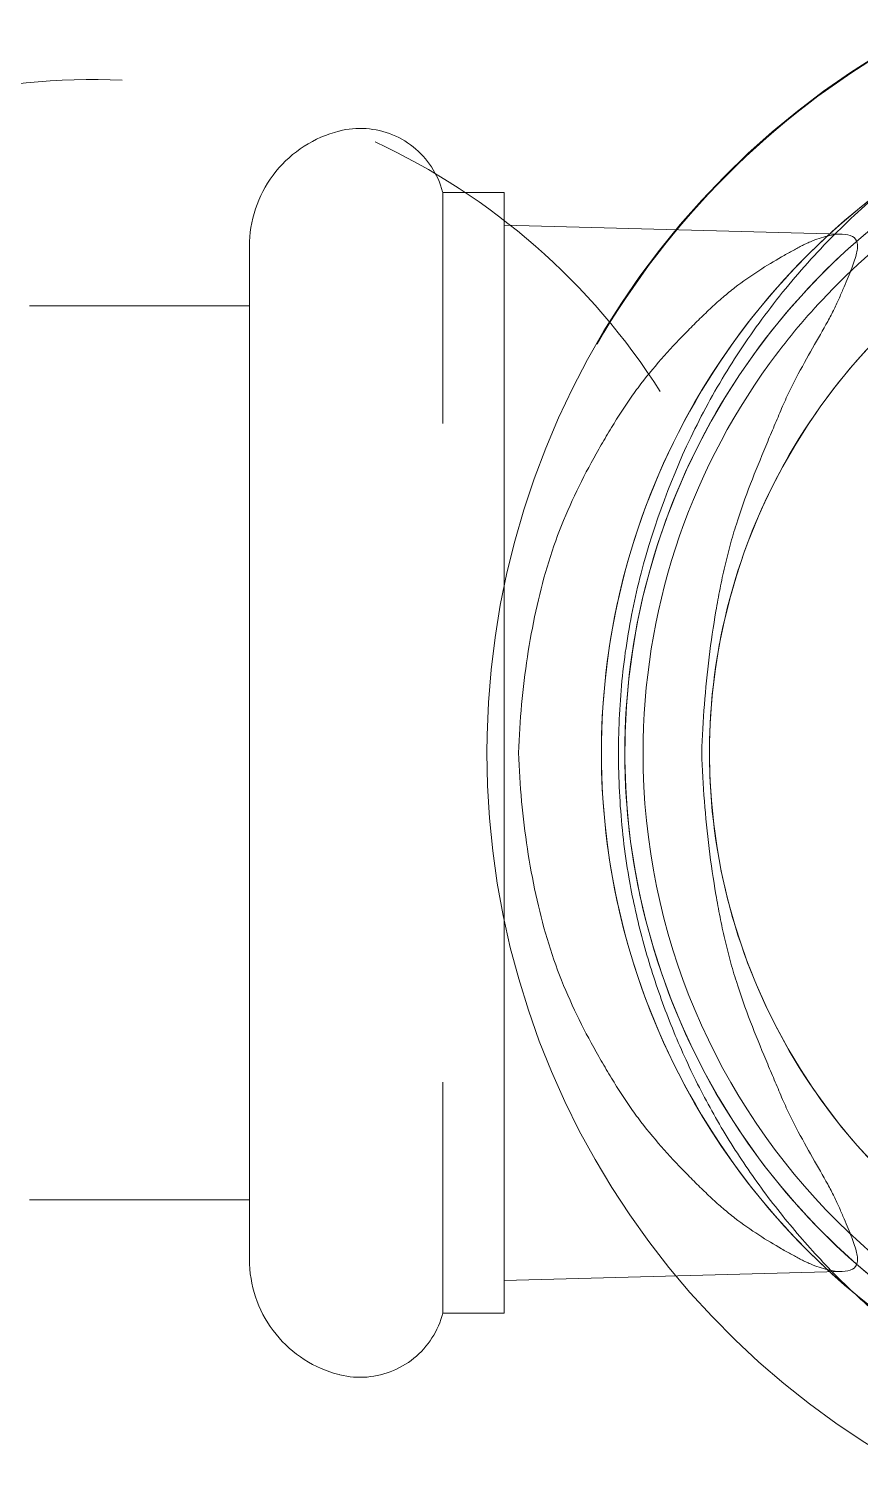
# Model space of a CAD drawing. Header units: metres. Extents: x 147 to 427, y -16 to 162.
# Drawn here: x 329.9956 to 330.031, y 83.4278 to 83.4898 of the extents above; entities that cross this region are included whole.
import ezdxf

# ---------------------------------------------------------------- set-up
doc = ezdxf.new("R2010")
doc.units = ezdxf.units.M
doc.layers.add('1053_ARQ_BASE_MATADOURO_dwg', color=7, linetype='Continuous', lineweight=5, true_color=0x767676)
doc.layers.add('A-EQUIPAMENTOS', color=7, linetype='Continuous', lineweight=5)
doc.layers.add('P-SANR-FIXT', color=7, linetype='Continuous', lineweight=5)

# ---------------------------------------------------------------- blocks, each defined once
blk = doc.blocks.new('USO_ESG_Cuba lavatório retângular - Uso geral-3647181-TÉRREO 1_20 - Dependente 1')
at = {"layer": 'P-SANR-FIXT', "color": 9, "true_color": 0xc0c0c0, "flags": 128}
blk.add_lwpolyline([(-0.02254960884364209, -0.2317650023039165), (-0.02180236614487403, -0.2308778445133336), (-0.02102024431125665, -0.2300212780922833), (-0.02020449457084324, -0.2291966733643825), (-0.01935642194914981, -0.2284053495212669), (-0.01847738318152587, -0.2276485725122999), (-0.01756878454243033, -0.226927553019247), (-0.01663207959590927, -0.2262434445197978), (-0.01566876686997857, -0.2255973414409047), (-0.01468038745955455, -0.224990277410256), (-0.01366852256084349, -0.2244232236007538), (-0.01263479094183331, -0.2238970871772839), (-0.01158084635256055, -0.2234127098460555), (-0.01050837487958797, -0.2229708665074792), (-0.009419092248504603, -0.2225722640164666), (-0.008314741079091437, -0.22221754005209), (-0.007197088097726919, -0.2219072620970194), (-0.006067921310705242, -0.2216419265297845), (-0.004929047143873141, -0.2214219578308352), (-0.003782287553228526, -0.2212477079028115), (-0.002629477109322397, -0.2211194555087703), (-0.001472460062810205, -0.2210374058251775), (-0.0003130873944792256, -0.2210016901138253), (0.0008467861469214768, -0.2210123655122585), (0.002005305011147903, -0.221069414942155), (0.003160615815145684, -0.2211727471367703), (0.004310870308061567, -0.2213221967863363), (0.00545422832807708, -0.2215175248033545), (0.006588860746351748, -0.2217584187048749), (0.007712952392878106, -0.222044493112035), (0.008824704960991222, -0.2223752903665838), (0.0099223398836024, -0.2227502812635587), (0.01100410117907795, -0.2231688658974807), (0.01206825826010991, -0.2236303746224854), (0.01311310870225207, -0.2241340691227848), (0.01413698096789394, -0.2246791435947074), (0.01513823707971242, -0.2252647260354665), (0.01611527524145277, -0.2258898796379617), (0.01706653240056403, -0.2265536042896758), (0.01799048674853057, -0.2272548381730303), (0.01888566015550387, -0.227992459463183), (0.01975062053486854, -0.2287652881235426), (0.02058398413469313, -0.2295720877931806), (0.02138441775086794, -0.2304115677644754), (0.02215064086040529, -0.2312823850487723)], dxfattribs=at)
at = {"layer": 'P-SANR-FIXT', "color": 9, "true_color": 0xc0c0c0}
for centre, radius, start, end in [((3.519318170219776e-15, -0.2499999999999989), 0.02999999999999996, 2.035554996136651e-13, 180), ((3.522040309968044e-15, -0.2499999999999989), 0.03000000000000006, 359.9999999999994, 179.9999999999995), ((-1.624300819367011e-15, -0.2499999999999992), 0.02899999999999999, 75.00000000000014, 105.0000000000001), ((-1.624300819367011e-15, -0.2499999999999992), 0.02899999999999998, 135.0000000000001, 180), ((-1.624300819367011e-15, -0.2499999999999992), 0.02900000000000003, 1.645114490412167e-13, 45.00000000000019)]:
    blk.add_arc(centre, radius, start, end, dxfattribs=at)
at = {"layer": 'P-SANR-FIXT', "color": 254, "true_color": 0xd3d3d3}
for radius, start, end in [(0.02899999999999997, 105.0000000000001, 135.0000000000001), (0.02900000000000001, 45.00000000000016, 75.00000000000016)]:
    blk.add_arc((-1.624300819367011e-15, -0.2499999999999992), radius, start, end, dxfattribs=at)
at = {"layer": 'P-SANR-FIXT', "color": 9, "true_color": 0xc0c0c0}
blk.add_open_spline([(-0.03112010454868079, -0.2499999999999992), (-0.03105362433145359, -0.2481783265250007), (-0.03073618522186431, -0.2455380452976555), (-0.02987031279107671, -0.2421968041518991), (-0.02872634851095996, -0.2389891832788834), (-0.0270599446991954, -0.2358968064746837), (-0.0249950013961237, -0.2330224509553411), (-0.0233238185633624, -0.231038030502752), (-0.02150034623575769, -0.2292025293024871), (-0.01949140860248583, -0.227488734861749), (-0.0173522836294054, -0.2259407150144747), (-0.01513886746592545, -0.2245976332666353), (-0.01281738829727625, -0.2234469901093286), (-0.01036215620291159, -0.2224657375848801), (-0.007835573224902286, -0.2216862068180293), (-0.005096085679068722, -0.2210864953756809), (-0.002084009963320978, -0.2207388637571529), (0.001236327136799774, -0.2206972576139253), (0.004496081532288808, -0.2209910555937046), (0.008708659177706234, -0.2218496013203589), (0.01291429036232835, -0.2234169470189293), (0.0166416541445679, -0.2255135591407456), (0.01934096048465666, -0.2274251845667629), (0.02183353554481044, -0.2295984459511078), (0.02473796237748496, -0.2327330329768991), (0.02791795098535461, -0.2373754459972169), (0.03018213067481805, -0.2433561780177193), (0.03078083728120369, -0.2477233593375256), (0.03085075423783927, -0.2499999999999991)], degree=3, knots=[0, 0, 0, 0, 0.05555555555555555, 0.08333333333333333, 0.1111111111111111, 0.1666666666666667, 0.1944444444444444, 0.2222222222222222, 0.25, 0.2777777777777778, 0.3055555555555556, 0.3333333333333333, 0.361111111111111, 0.3888888888888888, 0.4166666666666666, 0.4444444444444444, 0.4791666666666666, 0.5138888888888888, 0.548611111111111, 0.5833333333333333, 0.6527777777777777, 0.6875, 0.7222222222222222, 0.7569444444444444, 0.7916666666666667, 0.8611111111111112, 0.9305555555555556, 1, 1, 1, 1], dxfattribs=at)
blk = doc.blocks.new('USO_ESG_Sifão de Uso Geral - Sifão para lavatório-3647183-TÉRREO 1_20 - Dependente 1')
at = {"layer": 'P-SANR-FIXT', "color": 254, "true_color": 0xe0e0e0}
for p, q in [((-0.01904999999979209, -0.1956206323535687), (-0.01904999999979209, -0.2049999987486961)), ((0.01905000000020791, -0.2049999987486961), (0.01905000000020791, -0.1956206323535687)), ((-0.01904999999999815, -0.2049999987483061), (-0.01649778394209198, -0.2049999987483061)), ((-0.01904999999999815, -0.2049999987483061), (-0.009524999999999275, -0.2049999987483061)), ((-0.01545481322062511, -0.2049999987483061), (-0.016, -0.2049999987483061)), ((-0.01131370849898486, -0.204999998748306), (-0.016, -0.204999998748306)), ((-0.01131370849898486, -0.2049999987483061), (-0.01545481322062511, -0.2049999987483061)), ((-0.004141104721640542, -0.2049999987483061), (-0.008000000000000156, -0.2049999987483061)), ((-0.004141104721640508, -0.204999998748306), (-0.008000000000000142, -0.204999998748306)), ((-0.004930502809202725, -0.2049999987483061), (-2.357107084578138e-16, -0.2049999987483061)), ((0.0002330771576112966, -0.2049999987486961), (2.079104888252914e-13, -0.2049999987486961)), ((0.007999999999999853, -0.2049999987483061), (-1.553396844279053e-16, -0.2049999987483061)), ((0.008000000000000002, -0.2049999987483061), (-2.939152317954768e-18, -0.2049999987483061)), ((0.009524999999998932, -0.2049999987483061), (0.01904999999999815, -0.2049999987483061)), ((0.016, -0.2049999987483061), (0.01131370849898464, -0.2049999987483061)), ((0.016, -0.2049999987483061), (0.01131370849898477, -0.2049999987483061)), ((0.01649778394209192, -0.204999998748306), (0.01904999999999815, -0.204999998748306)), ((0.01955916936189082, -0.2132404111362337), (0.01403636948615229, -0.2132404111362337)), ((0.01955916936185107, -0.2132404111362337), (0.01403636948615224, -0.2132404111362337)), ((0.002147129942169886, -0.2151839306590489), (0.0007531410352708918, -0.2151259175042971)), ((-0.019473200793222, -0.2158568159528259), (-0.01589980186738488, -0.2158568159528259)), ((-0.01947320079322196, -0.2158568159528259), (-0.01589980186738484, -0.2158568159528259)), ((4.476303163472532e-16, -0.2158568159528259), (0.00581973139860279, -0.2158568159528259)), ((-3.649913015822975e-16, -0.2158568159528259), (0.005819731398602005, -0.2158568159528259)), ((0.01955916936189082, -0.2158568159528259), (0.01403636948615229, -0.2158568159528259)), ((0.01955916936185107, -0.2158568159528259), (0.01403636948615224, -0.2158568159528259)), ((0.01589980186738585, -0.2158568159528259), (0.01872605123680512, -0.2158568159528259)), ((0.01589980186738527, -0.2158568159528259), (0.01872605123680466, -0.2158568159528259))]:
    blk.add_line(p, q, dxfattribs=at)
at = {"layer": 'P-SANR-FIXT', "color": 254, "true_color": 0xd3d3d3}
for p, q in [((-0.01649778394209198, -0.2049999987483061), (-0.004930502809202725, -0.2049999987483061)), ((1.16647607618662e-18, -0.204999998748306), (0.009524999999999048, -0.204999998748306)), ((0.009524999999999048, -0.204999998748306), (0.01649778394209192, -0.204999998748306)), ((-0.02657188967062666, -0.2091436242462998), (-0.02654604911252318, -0.2090005515339646)), ((-0.02506341659770224, -0.2126984589891265), (-0.025180938131732, -0.2126128656220561)), ((-0.0249425662466756, -0.2127792842825835), (-0.02506341659770224, -0.2126984589891265)), ((-0.02388009809926334, -0.2132404111367301), (-0.02388009809926334, -0.2158568159533508)), ((-0.01403636948615218, -0.2132404111362337), (-0.02388009809944662, -0.2132404111362337)), ((0.02388009809944662, -0.2132404111362337), (0.01955916936189082, -0.2132404111362337)), ((0.02388009809944662, -0.2132404111362337), (0.01955916936185107, -0.2132404111362337)), ((0.02388009809967916, -0.2158568159533508), (0.02388009809967916, -0.2132404111367301)), ((0.0007531410352708918, -0.2151259175042971), (2.079104888252914e-13, -0.2151177860315194)), ((-0.01403636948615218, -0.2158568159528259), (-0.02388009809944662, -0.2158568159528259)), ((-0.02248571543969902, -0.2158568159533508), (-0.02211088125428487, -0.230128623260526)), ((-0.02248571543990065, -0.2158568159528259), (-0.02171953326598689, -0.2158568159528259)), ((-0.02171953326598691, -0.2158568159528259), (-0.019473200793222, -0.2158568159528259)), ((-0.02171953326598689, -0.2158568159528259), (-0.01947320079322196, -0.2158568159528259)), ((-0.01589980186738488, -0.2158568159528259), (-8.302715668387236e-17, -0.2158568159528259)), ((-0.01589980186738484, -0.2158568159528259), (-0.01124285771995037, -0.2158568159528259)), ((-0.01124285771995037, -0.2158568159528259), (5.636792527574825e-18, -0.2158568159528259)), ((0.00581973139860279, -0.2158568159528259), (0.01124285771995122, -0.2158568159528259)), ((0.005819731398602005, -0.2158568159528259), (0.01589980186738527, -0.2158568159528259)), ((0.01124285771995122, -0.2158568159528259), (0.01589980186738585, -0.2158568159528259)), ((0.01872605123680512, -0.2158568159528259), (0.02248571543990169, -0.2158568159528259)), ((0.01872605123680466, -0.2158568159528259), (0.01947320079322266, -0.2158568159528259)), ((0.02388009809944662, -0.2158568159528259), (0.01955916936185107, -0.2158568159528259)), ((0.02210857426848161, -0.2302164617330702), (0.02248571544004553, -0.2158568159533508))]:
    blk.add_line(p, q, dxfattribs=at)
at = {"layer": 'P-SANR-FIXT', "color": 254, "true_color": 0xe9e9e9}
for p, q in [((-0.01375544343492966, -0.2049999987486961), (-0.01307903936503462, -0.2049999987486961)), ((-0.008000000000000156, -0.2049999987483061), (-0.01131370849898486, -0.2049999987483061)), ((-0.008000000000000142, -0.204999998748306), (-0.01131370849898486, -0.204999998748306)), ((-0.009524999999999275, -0.2049999987483061), (-0.004930502809202803, -0.2049999987483061)), ((-0.008621333192442217, -0.2049999987486961), (-0.007822934385756708, -0.2049999987486961)), ((-2.548156674343193e-16, -0.2049999987483061), (-0.004141104721640542, -0.2049999987483061)), ((-2.018911183307828e-16, -0.204999998748306), (-0.004141104721640508, -0.204999998748306)), ((-0.0002330771571954756, -0.2049999987486961), (2.079104888252914e-13, -0.2049999987486961)), ((-1.896172160767075e-16, -0.2049999987483061), (0.009524999999998932, -0.2049999987483061)), ((0.005131757295090574, -0.2049999987486961), (0.005966236624653539, -0.2049999987486961)), ((0.01357500014431062, -0.2049999987486961), (0.01423544262617161, -0.2049999987486961)), ((0.01607608557176173, -0.2049999987486961), (0.01663946639451096, -0.2049999987486961))]:
    blk.add_line(p, q, dxfattribs=at)
at = {"layer": 'P-SANR-FIXT', "color": 7, "true_color": 0xefefef}
for p, q in [((-0.00940593970498776, -0.2049999987486961), (-0.008621333192442217, -0.2049999987486961)), ((-0.005357854911106187, -0.2049999987486961), (-0.004517249414370417, -0.2049999987486961)), ((-0.004930502809202803, -0.2049999987483061), (-3.080558083437078e-16, -0.2049999987483061)), ((2.079104888252914e-13, -0.2049999987486961), (0.0008633289440836961, -0.2049999987486961)), ((0.01131370849898464, -0.2049999987483061), (0.007999999999999853, -0.2049999987483061)), ((0.01131370849898477, -0.2049999987483061), (0.008000000000000002, -0.2049999987483061)), ((0.009195598677056296, -0.2049999987486961), (0.00996934147672855, -0.2049999987486961))]:
    blk.add_line(p, q, dxfattribs=at)
at = {"layer": 'P-SANR-FIXT', "color": 254, "true_color": 0xd3d3d3, "flags": 128}
for points in [[(-0.02523284673139842, -0.2065434255851775), (-0.02508878258715522, -0.206400533153829), (-0.02493911950569091, -0.2062635160504306), (-0.02478409691596208, -0.2061325934732086), (-0.02462396282108457, -0.2060079748700806), (-0.02445897340150168, -0.2058898596043353), (-0.02428939260498464, -0.2057784366354204), (-0.02411549172464365, -0.2056738842160867), (-0.02393754896488008, -0.2055763696078273), (-0.02375584899604219, -0.2054860488135055), (-0.02357068249937838, -0.2054030663268914), (-0.02338234570180284, -0.2053275549021586), (-0.02319113990185961, -0.2052596353419543), (-0.02299737098834048, -0.2051994163026564), (-0.02280134894989351, -0.2051469941219461), (-0.0226033873801267, -0.2051024526642614), (-0.02240380297522697, -0.2050658631862098), (-0.02220291502762884, -0.2050372842236033), (-0.02200104491545553, -0.205016761496097), (-0.02179851558752471, -0.2050043278360838), (-0.02159565104759185, -0.2050000031346372)], [(-0.01943225062214115, -0.2049999987486961), (-0.01979284416040628, -0.2049999987486961), (-0.02012177337039957, -0.2049999987486961), (-0.02041851203545575, -0.2049999987486961), (-0.02068258543688226, -0.2049999987486961), (-0.02091357111366415, -0.2049999987486961), (-0.02111109953803461, -0.2049999987486961), (-0.02127485470656448, -0.2049999987486961), (-0.0214045746459391, -0.2049999987486961), (-0.02150005183203666, -0.2049999987486961), (-0.02156113352154534, -0.2049999987486961), (-0.02158772199688192, -0.2049999987486961)], [(-0.02157171131619161, -0.2049999987486961), (-0.02151993229840064, -0.2049999987486961), (-0.02143372597960679, -0.2049999987486961), (-0.02131323027148064, -0.2049999987486961), (-0.02115863794141988, -0.2049999987486961), (-0.02097019630435662, -0.2049999987486961), (-0.02074820682654936, -0.2049999987486961), (-0.02049302464392367, -0.2049999987486961), (-0.02020505799350631, -0.2049999987486961), (-0.01988476756037835, -0.2049999987486961), (-0.01953266574104837, -0.2049999987486961), (-0.01914931582331483, -0.2049999987486961)], [(-0.0114677683081798, -0.2049999987486961), (-0.0121900551767927, -0.2049999987486961), (-0.01289284055765693, -0.2049999987486961), (-0.0135750001439641, -0.2049999987486961), (-0.01423544262575579, -0.2049999987486961), (-0.01487311143623301, -0.2049999987486961), (-0.01548698644109827, -0.2049999987486961), (-0.0160760855713459, -0.2049999987486961)], [(-0.003439517607614653, -0.2049999987486961), (-0.004289068248201693, -0.2049999987486961), (-0.005131757294744057, -0.2049999987486961), (-0.005966236624168415, -0.2049999987486961), (-0.006791171247869352, -0.2049999987486961), (-0.007605241446187756, -0.2049999987486961)], [(0.007822934386172528, -0.2049999987486961), (0.007012020553357434, -0.2049999987486961), (0.00618988898344087, -0.2049999987486961), (0.005357854911591312, -0.2049999987486961), (0.004517249414786238, -0.2049999987486961), (0.003669417282600807, -0.2049999987486961), (0.00281571486547291, -0.2049999987486961), (0.001957507905295825, -0.2049999987486961), (0.001096169350001765, -0.2049999987486961), (0.0002330771576112966, -0.2049999987486961)], [(0.01623071899935021, -0.2049999987486961), (0.01564847028283002, -0.2049999987486961), (0.01504118735202919, -0.2049999987486961), (0.01440984173017896, -0.2049999987486961), (0.01375544343534548, -0.2049999987486961), (0.01307903936545044, -0.2049999987486961), (0.01238171162258186, -0.2049999987486961), (0.01166457578241643, -0.2049999987486961)], [(0.01943225062248766, -0.2049999987486961), (0.0197928441608914, -0.2049999987486961), (0.02012177337081539, -0.2049999987486961), (0.02041851203580227, -0.2049999987486961), (0.02068258543729808, -0.2049999987486961), (0.02091357111407997, -0.2049999987486961), (0.02111109953845043, -0.2049999987486961), (0.02127485470691099, -0.2049999987486961), (0.02140457464635492, -0.2049999987486961), (0.02150005183245248, -0.2049999987486961), (0.02156113352196116, -0.2049999987486961), (0.02158772199736704, -0.2049999987486961)], [(0.02157171131667674, -0.2049999987486961), (0.02151993229881646, -0.2049999987486961), (0.02143372598002261, -0.2049999987486961), (0.02131323027182716, -0.2049999987486961), (0.021158637941905, -0.2049999987486961), (0.02097019630477244, -0.2049999987486961), (0.02074820682703448, -0.2049999987486961), (0.02049302464433949, -0.2049999987486961), (0.02020505799385282, -0.2049999987486961), (0.01988476756079417, -0.2049999987486961), (0.01953266574153349, -0.2049999987486961)], [(0.0215889801981144, -0.2049999987486961), (0.0217918502493385, -0.2050040566908672), (0.02199439575180441, -0.2050162240253063), (0.02219629267569853, -0.2050364812868789), (0.02239721802937365, -0.2050647960684386), (0.02259685037475902, -0.2051011230723885), (0.02279487034297836, -0.205145404183173)], [(0.02279487034297836, -0.205145404183173), (0.02299096114428503, -0.2051975685604215), (0.02318480907501708, -0.2052575327523289), (0.02337610401997827, -0.2053252008288571), (0.02356453994809672, -0.2054004645358658), (0.02374981540205408, -0.2054832034669853), (0.02393163398056859, -0.2055732852579433), (0.02410970481284676, -0.2056705657969706), (0.02428374302347129, -0.2057748894561359), (0.02445347018834873, -0.2058860893394525), (0.02461861478033097, -0.2060039875510829), (0.02477891260333236, -0.2061283954787897), (0.02493410721487307, -0.2062591140969311), (0.02508395033684101, -0.2063959342833157), (0.02522820225211563, -0.2065386371547709), (0.02536663218850936, -0.2066869944171249), (0.0254990186874622, -0.2068407687304363), (0.0256251499589449, -0.2069997140887776)], [(-0.02650502393931747, -0.2088205461135771), (-0.02645100272277996, -0.2086249587092349), (-0.0263892033074133, -0.2084316880265204), (-0.02631972455909036, -0.2082410432570221), (-0.02624267762890686, -0.208053329392121)], [(-0.02654604911252318, -0.2090005515339646), (-0.02651450784161843, -0.2088586266114424), (-0.02650502393931747, -0.2088205461135771)], [(0.02650502393966399, -0.2088205461135771), (0.02653809561050021, -0.2089621222415823), (0.02656547929237986, -0.2091049076378389), (0.02658713117724619, -0.2092486738762215), (0.02660301662679595, -0.2093931909615731), (0.02661311022771424, -0.2095382276970144), (0.02661739583228646, -0.2096835520549943), (0.02661586658452561, -0.2098289315473707), (0.02660852493091443, -0.2099741335982631), (0.02659538261645503, -0.2101189259149654), (0.02657646066616489, -0.2102630768609368), (0.02655178935104887, -0.2104063558254668), (0.0265214081400025, -0.2105485335923699)], [(-0.02638286189307564, -0.2110029803617937), (-0.02643152695016288, -0.2108659794579489), (-0.02647467450537952, -0.2107271420569159), (-0.02651223553202744, -0.2105866902691927), (-0.0265441499403023, -0.210444848787387), (-0.02657036667404118, -0.2103018445275011), (-0.02659084379201558, -0.2101579062663364), (-0.02660554853536378, -0.2100132642739074), (-0.02661445737942977, -0.2098681499469647), (-0.02661755607201885, -0.2097227954371127), (-0.02661483965599055, -0.2095774332805901), (-0.02660631247695128, -0.2094322960261103), (-0.02659198817660127, -0.2092876158621471), (-0.02657188967062666, -0.2091436242462998)], [(0.02532508714268042, -0.2124975136434718), (0.02521206315371001, -0.212588963702782), (0.02509547254485406, -0.2126758208576397), (0.02497550183628518, -0.2127579461553665), (0.024852342955512, -0.2128352082126119), (0.0247261929304339, -0.2129074834270061), (0.02459725357428743, -0.2129746561734275), (0.0244657311624147, -0.2130366189897362), (0.02433183610265605, -0.2130932727487853), (0.02419578259867358, -0.2131445268164323), (0.02405778830689887, -0.2131902991974934), (0.02391807398876808, -0.213230516665617), (0.02388009809967916, -0.2132404111367301)], [(-0.02388009809926334, -0.2132404111367301), (-0.02402023846735992, -0.2132017043846125), (-0.02415871888081656, -0.2131574244738873), (-0.02429531780068119, -0.2131076422427075), (-0.02442981669757537, -0.2130524373321561), (-0.02456200040216209, -0.2129918980583119), (-0.02469165744861384, -0.2129261212712863), (-0.02481858041336818, -0.2128552121995675), (-0.0249425662466756, -0.2127792842825835)], [(2.079104888252914e-13, -0.2151177860315194), (-0.001394916511395786, -0.2151456880822057), (-0.00278760145409251, -0.2152293495967144), (-0.004175826829075595, -0.2153686367344701), (-0.005557371772125407, -0.2155633266657431)], [(-0.00829159387579275, -0.216117580925483), (-0.009639896864534057, -0.2164762585653363), (-0.01097277807460923, -0.2168885670399839), (-0.01228810518061891, -0.2173538467439746), (-0.01358377393963347, -0.2178713533292055), (-0.01485771155809544, -0.2184402588952784)], [(0.01427429622581403, -0.2181721298449334), (0.0129901029752753, -0.2176267691441655), (0.01168512833100922, -0.2171331987069283), (0.01036145997407311, -0.2166922081405275), (0.009021215491576914, -0.2163045029358433), (0.007666538988712455, -0.2159707033383762)], [(-0.01733227928501947, -0.2197285456886399), (-0.01852895061297059, -0.2204458659318254), (-0.01969597957271653, -0.2212104664849685), (-0.02083149916666971, -0.2220211241503694), (-0.02193369280576426, -0.2228765420485143), (-0.02300079721535167, -0.2237753516934379), (-0.02403110525592238, -0.2247161151813281), (-0.02502296865442586, -0.2256973274912631)], [(0.02457140705379625, -0.2252408641759696), (0.02356165119229208, -0.2242780746356464), (0.02251420171518585, -0.2233564346888186), (0.02143073431802059, -0.222477418762934), (0.02031298231755318, -0.22164243309579), (0.01916273387864421, -0.2208528134864962), (0.01798182915340967, -0.2201098231578781), (0.01677215733734702, -0.2194146507358633)], [(-0.02688507848772333, -0.2277747574580237), (-0.02775234594395606, -0.2288676516697051), (-0.02857521556686188, -0.2299943531307999), (-0.02935237094054865, -0.2311530593592463), (-0.03008256878219309, -0.2323419166721135), (-0.03076464093112045, -0.2335590231516533)], [(0.03045681141472433, -0.2329955450007372), (0.02975245238050775, -0.2317911991411067), (0.02900049576936308, -0.2306159834785478), (0.02820214455137866, -0.2294717781074149), (0.02735867591826173, -0.2283604135119862)], [(-0.01516513033352949, -0.2296316484258394), (-0.01596751666469754, -0.2302543843995689), (-0.0167443583754728, -0.2309087091459976)], [(0.01715265465761277, -0.2312746865956051), (0.01639012154793582, -0.2306037416098618), (0.01560136774008279, -0.2299638264998808), (0.01478765507205644, -0.2293559649932075)]]:
    blk.add_lwpolyline(points, dxfattribs=at)
at = {"layer": 'P-SANR-FIXT', "color": 254, "true_color": 0xe0e0e0, "flags": 128}
for points in [[(-0.0160760855713459, -0.2049999987486961), (-0.01663946639409514, -0.2049999987486961), (-0.01717622762014908, -0.2049999987486961), (-0.01768551054613108, -0.2049999987486961), (-0.01816650042794154, -0.2049999987486961), (-0.01861842778435657, -0.2049999987486961), (-0.01904056962806608, -0.2049999987486961), (-0.01943225062214115, -0.2049999987486961)], [(-0.01914931582331483, -0.2049999987486961), (-0.01873533108525135, -0.2049999987486961), (-0.01829137381400778, -0.2049999987486961), (-0.01781815424671422, -0.2049999987486961), (-0.0173164294335571, -0.2049999987486961), (-0.01678700202732434, -0.2049999987486961)], [(-0.0156484702824142, -0.2049999987486961), (-0.01504118735161337, -0.2049999987486961), (-0.01440984172976314, -0.2049999987486961), (-0.01375544343492966, -0.2049999987486961)], [(-0.01307903936503462, -0.2049999987486961), (-0.01238171162223534, -0.2049999987486961), (-0.01166457578206992, -0.2049999987486961), (-0.0109287791089615, -0.2049999987486961)], [(-0.007605241446187756, -0.2049999987486961), (-0.00840714488057347, -0.2049999987486961), (-0.009195598676640476, -0.2049999987486961), (-0.009969341476382034, -0.2049999987486961), (-0.0107271354564271, -0.2049999987486961), (-0.0114677683081798, -0.2049999987486961)], [(-0.007822934385756708, -0.2049999987486961), (-0.007012020552941613, -0.2049999987486961), (-0.006189888982955745, -0.2049999987486961), (-0.005357854911106187, -0.2049999987486961)], [(-0.004517249414370417, -0.2049999987486961), (-0.003669417282115683, -0.2049999987486961), (-0.002815714865057089, -0.2049999987486961)], [(2.079104888252914e-13, -0.2049999987486961), (-0.0008633289436678752, -0.2049999987486961), (-0.001725276745443262, -0.2049999987486961), (-0.002584464472413311, -0.2049999987486961), (-0.003439517607614653, -0.2049999987486961)], [(0.0008633289440836961, -0.2049999987486961), (0.001725276745859083, -0.2049999987486961), (0.002584464472829132, -0.2049999987486961), (0.00343951760796117, -0.2049999987486961), (0.004289068248686818, -0.2049999987486961), (0.005131757295090574, -0.2049999987486961)], [(0.005966236624653539, -0.2049999987486961), (0.006791171248285173, -0.2049999987486961), (0.007605241446672881, -0.2049999987486961)], [(0.01166457578241643, -0.2049999987486961), (0.01092877910944662, -0.2049999987486961), (0.01017549872106174, -0.2049999987486961), (0.009405939705472884, -0.2049999987486961), (0.008621333192788735, -0.2049999987486961), (0.007822934386172528, -0.2049999987486961)], [(0.01146776830852632, -0.2049999987486961), (0.01219005517727783, -0.2049999987486961), (0.01289284055807275, -0.2049999987486961), (0.01357500014431062, -0.2049999987486961)], [(0.01423544262617161, -0.2049999987486961), (0.01487311143664883, -0.2049999987486961), (0.01548698644151409, -0.2049999987486961), (0.01607608557176173, -0.2049999987486961)], [(0.01953266574153349, -0.2049999987486961), (0.01914931582373065, -0.2049999987486961), (0.01873533108566717, -0.2049999987486961), (0.01829137381449291, -0.2049999987486961), (0.01781815424713004, -0.2049999987486961), (0.01731642943397292, -0.2049999987486961), (0.01678700202774016, -0.2049999987486961), (0.01623071899935021, -0.2049999987486961)], [(0.01663946639451096, -0.2049999987486961), (0.0171762276206342, -0.2049999987486961), (0.0176855105465469, -0.2049999987486961), (0.01816650042835736, -0.2049999987486961), (0.0186125374888612, -0.2049999987486961)], [(0.01861842778477239, -0.2049999987486961), (0.0190405696284126, -0.2049999987486961), (0.01943225062248766, -0.2049999987486961)], [(-0.005557371772125407, -0.2155633266657431), (-0.006930026105690741, -0.2158131079282852), (-0.00829159387579275, -0.216117580925483)], [(0.007666538988712455, -0.2159707033383762), (0.006299597658923449, -0.2156913433565144), (0.004922578316651561, -0.2154668699064667), (0.003537683899173135, -0.215297642097744), (0.002147129942169886, -0.2151839306590489)], [(-0.01485771155809544, -0.2184402588952784), (-0.01610788000743742, -0.2190596533147214), (-0.01733227928501947, -0.2197285456886399)], [(0.01677215733734702, -0.2194146507358633), (0.01553565364742554, -0.2187684083482105), (0.01427429622581403, -0.2181721298449334)]]:
    blk.add_lwpolyline(points, dxfattribs=at)
at = {"layer": 'P-SANR-FIXT', "color": 7, "true_color": 0xefefef, "flags": 128}
blk.add_lwpolyline([(-0.01678700202732434, -0.2049999987486961), (-0.01623071899893439, -0.2049999987486961), (-0.0156484702824142, -0.2049999987486961)], dxfattribs=at)
at = {"layer": 'P-SANR-FIXT', "color": 254, "true_color": 0xe9e9e9, "flags": 128}
for points in [[(-0.0109287791089615, -0.2049999987486961), (-0.01017549872071522, -0.2049999987486961), (-0.00940593970498776, -0.2049999987486961)], [(-0.002815714865057089, -0.2049999987486961), (-0.001957507904880004, -0.2049999987486961), (-0.001096169349585944, -0.2049999987486961), (-0.0002330771571954756, -0.2049999987486961)], [(0.007605241446672881, -0.2049999987486961), (0.00840714488098929, -0.2049999987486961), (0.009195598677056296, -0.2049999987486961)], [(0.00996934147672855, -0.2049999987486961), (0.01072713545684292, -0.2049999987486961), (0.01146776830852632, -0.2049999987486961)]]:
    blk.add_lwpolyline(points, dxfattribs=at)
at = {"layer": 'P-SANR-FIXT', "color": 9, "true_color": 0xc0c0c0, "flags": 128}
for points in [[(-0.02624267762890686, -0.208053329392121), (-0.02615818577562586, -0.2078688467335687), (-0.02606638416809346, -0.2076878904144625), (-0.02596741966935842, -0.2075107499261791), (-0.02586145060138679, -0.207337708655843), (-0.02574864649231204, -0.2071690434326665), (-0.02562918780448818, -0.2070050240846838), (-0.02550326564632578, -0.2068459130083767), (-0.02537108146645569, -0.2066919647468934), (-0.02523284673139842, -0.2065434255851775)], [(0.0256251499589449, -0.2069997140887776), (0.02574482421986795, -0.2071635762133239), (0.02585785001689728, -0.2073320929595811), (0.02596404653277569, -0.2075049947368101), (0.02606324387587283, -0.2076820049390946), (0.02615528335157778, -0.2078628403876362), (0.02624001771622698, -0.2080472117846923), (0.02631731141308264, -0.2082348241748598), (0.02638704078869833, -0.2084253774188343), (0.02644909429084965, -0.2086185666717425), (0.02650337264719874, -0.208814082872148)], [(0.0265214081400025, -0.2105485335923699), (0.02648536563639937, -0.2106893827079872), (0.02644371950060977, -0.2108286778435049), (0.02639653635754985, -0.2109661961567188), (0.02634389169023143, -0.2111017176472837), (0.02628586971875812, -0.2112350255101614), (0.0262225632660844, -0.2113659064807522), (0.02615407360894387, -0.2114941511776699), (0.02608051031609484, -0.2116195544366459), (0.02600199107325971, -0.2117419156394441), (0.02591864149441153, -0.2118610390339036), (0.02583059492120974, -0.2119767340484388), (0.02573799220912952, -0.2120888155953111), (0.02564098150298778, -0.2121971043680795), (0.02553971799916289, -0.212301427127824), (0.02543436369748815, -0.2124016169804985), (0.02532508714268042, -0.2124975136434718)], [(-0.025180938131732, -0.2126128656220561), (-0.02529494283919085, -0.2125226411126063), (-0.02540524833711698, -0.2124279298008321), (-0.02551167816002762, -0.2123288832046903), (-0.02561406204302384, -0.2122256597774769), (-0.02571223619366811, -0.2121184246545927), (-0.02580604355429805, -0.2120073493894964), (-0.02589533405318234, -0.2118926116789862), (-0.02597996484458799, -0.2117743950787775), (-0.02605980053713538, -0.2116528887100725), (-0.02613471341092609, -0.2115282869573966), (-0.02620458362129521, -0.2114007891568715), (-0.026269299390782, -0.2112705992778348), (-0.02632875718800224, -0.211137925596282), (-0.02638286189307564, -0.2110029803617937)], [(2.079104888252914e-13, -0.2246060849042879), (-0.001015485756898852, -0.2246263973279783), (-0.002029346953354252, -0.2246873021030562), (-0.003039961627665253, -0.2247887017949044), (-0.004045713011804219, -0.2249304341859381), (-0.005044992118169831, -0.2251122725342452), (-0.006036200313380323, -0.2253339259374298), (-0.00701775187571111, -0.2255950397975001), (-0.007988076532157174, -0.2258951963876323), (-0.008945621970130378, -0.2262339155213653), (-0.009888856321227468, -0.2266106553203445), (-0.0108162706117324, -0.227024813081586), (-0.01172638117659571, -0.2274757262407955), (-0.0126177320331486, -0.2279626734329882), (-0.01348889720997759, -0.2284848756468087), (-0.01433848302881142, -0.2290414974697756), (-0.01516513033352949, -0.2296316484258394)], [(0.01478765507205644, -0.2293559649932075), (0.01395028531044518, -0.2287811295388983), (0.0130905980681302, -0.2282402397506878), (0.01220996866149071, -0.2277341609370608), (0.01130980590967138, -0.2272637027162917), (0.01039154988090195, -0.2268296177210236), (0.009456669589264857, -0.2264326003944661), (0.008506660643435499, -0.2260732858798769), (0.00754304285529579, -0.2257522490038784), (0.006567357807658664, -0.2254700033569399), (0.005581166388518978, -0.2252270004717149), (0.004586046293771324, -0.2250236291011759), (0.003583589503246003, -0.2248602145961304), (0.002575399733874838, -0.2247370183846131), (0.001563089874491561, -0.2246542375549561), (0.0005482794046230993, -0.2246120045381016), (2.079104888252914e-13, -0.2246060849042879)], [(0.02735867591826173, -0.2283604135119862), (0.0264714392398555, -0.2272836676389456), (0.02554185390568182, -0.2262432630517807), (0.02457140705379625, -0.2252408641759696)], [(-0.02502296865442586, -0.2256973274912631), (-0.02597480064113006, -0.226717418893092), (-0.02688507848772333, -0.2277747574580237)], [(-0.0167443583754728, -0.2309087091459976), (-0.01749441268478931, -0.2315935758851585)]]:
    blk.add_lwpolyline(points, dxfattribs=at)
at = {"layer": 'P-SANR-FIXT', "color": 254, "true_color": 0xd3d3d3}
for radius, start, end in [(0.03484968565129571, 29.99999999999981, 59.99999999999978), (0.0282234952562312, 46.89611583922585, 53.99999999999984), (0.02539391509603865, 120.0000000000006, 135.0000000000006), (0.02539391509603856, 45.00000000000026, 60.00000000000028)]:
    blk.add_arc((0, -0.2500000000000007), radius, start, end, dxfattribs=at)
at = {"layer": 'P-SANR-FIXT', "color": 9, "true_color": 0xc0c0c0}
for radius, start, end in [(0.0282234952562312, 89.9999999999998, 269.9999999999992), (0.0282234952562312, 53.99999999999984, 89.99999999999982), (0.02539391509603865, 90.00000000000058, 120.0000000000006), (0.02539391509603854, 60.00000000000027, 90.00000000000021), (0.02822349525623124, 313.1038841607736, 46.89611583922591)]:
    blk.add_arc((0, -0.2500000000000007), radius, start, end, dxfattribs=at)
at = {"layer": 'P-SANR-FIXT', "color": 254, "true_color": 0xd3d3d3}
for points, knots in [([(-1.467084399112187e-16, -0.2164723609770066), (-0.001390393587699272, -0.2165193046406128), (-0.003444831214353628, -0.2167052270234252), (-0.006053097951000426, -0.2171890573318713), (-0.007930673662155881, -0.2176600569157722), (-0.009712557209786333, -0.218278543538036), (-0.0113887950423428, -0.2190376030863641), (-0.01269535237455673, -0.2197384640943993), (-0.01368430472703246, -0.220320108732694), (-0.01416060454494206, -0.220610670232918), (-0.01439338814773181, -0.2207581454610364)], [0, 0, 0, 0, 0.05555555555555555, 0.08333333333333333, 0.1111111111111111, 0.1388888888888889, 0.1666666666666667, 0.1944444444444444, 0.2083333333333333, 0.2222222222222222, 0.2222222222222222, 0.2222222222222222, 0.2222222222222222]), ([(0.01439338814773243, -0.2207581454610363), (0.01416060454494267, -0.2206106702329178), (0.01368430472703306, -0.2203201087326936), (0.01269535237455726, -0.2197384640943993), (0.01138879504234326, -0.2190376030863634), (0.009712557209786695, -0.2182785435380356), (0.008524634844699674, -0.2178662191231932), (0.007914724968235323, -0.2176846380888324)], [0.7777777777777778, 0.7777777777777778, 0.7777777777777778, 0.7777777777777778, 0.7916666666666667, 0.8055555555555556, 0.8333333333333333, 0.861111111111111, 0.8888888888888888, 0.8888888888888888, 0.8888888888888888, 0.8888888888888888]), ([(-0.01898076573501531, -0.2246924451598184), (-0.01905731290491989, -0.2247737992749829), (-0.01920779990655753, -0.2249366726685902), (-0.01949672719469068, -0.2252695181582208), (-0.01997262552510195, -0.2258619850975244), (-0.02057038984942839, -0.2267186032267741), (-0.02106371957302557, -0.2275329907415749), (-0.0213535396918866, -0.2280514550801963), (-0.02150276782851679, -0.228329429064014), (-0.02160641254581263, -0.2285259821496765), (-0.02170129298084045, -0.2287167095537976), (-0.0218153296552216, -0.2289713205951374), (-0.02198146269398611, -0.229407827418128), (-0.02211828694501384, -0.2299867622044502), (-0.0221107783786297, -0.2305406710397709), (-0.02192951781374668, -0.2308815745860048), (-0.02157202828579436, -0.2309517194559365), (-0.02102751827166312, -0.2308183888751655), (-0.02042518096176845, -0.2305811392988129), (-0.01993395719871359, -0.2303739978909507), (-0.01963520559252075, -0.2302466596218518), (-0.01940264114877668, -0.230149419999989), (-0.01916194805615182, -0.2300436288305028), (-0.01883010481430303, -0.2298828187140896), (-0.01822114325250045, -0.229561053917085), (-0.01727171986926852, -0.2290111462520732), (-0.01621692685179349, -0.2284170223840105), (-0.01542190816395073, -0.2280178986929999), (-0.01495122087901144, -0.2277996019522378), (-0.01471014924442621, -0.2276959447891813), (-0.01458837926506611, -0.227644403161593)], [0.3333333333333333, 0.3333333333333333, 0.3333333333333333, 0.3333333333333333, 0.3402777777777778, 0.3472222222222222, 0.361111111111111, 0.3888888888888888, 0.4166666666666666, 0.4305555555555555, 0.4375, 0.4444444444444444, 0.4513888888888888, 0.4583333333333333, 0.4722222222222222, 0.5, 0.5277777777777778, 0.5555555555555556, 0.5833333333333334, 0.6111111111111112, 0.6388888888888888, 0.6527777777777777, 0.6597222222222221, 0.6666666666666666, 0.6736111111111112, 0.6805555555555556, 0.6944444444444444, 0.7222222222222222, 0.75, 0.7638888888888888, 0.7708333333333333, 0.7777777777777778, 0.7777777777777778, 0.7777777777777778, 0.7777777777777778]), ([(0.01458837926506677, -0.2276444031615931), (0.01471014924442688, -0.2276959447891815), (0.01495122087901211, -0.2277996019522383), (0.01542190816395146, -0.2280178986929998), (0.01621692685179423, -0.2284170223840107), (0.01727171986926929, -0.2290111462520734), (0.01822114325250132, -0.2295610539170854), (0.01883010481430388, -0.22988281871409), (0.01916194805615272, -0.2300436288305034), (0.01940264114877759, -0.2301494199999896), (0.01963520559252167, -0.2302466596218522), (0.01993395719871453, -0.2303739978909513), (0.02042518096176941, -0.2305811392988134), (0.02102751827166406, -0.2308183888751659), (0.02157202828579541, -0.230951719455937), (0.02192951781374771, -0.2308815745860054), (0.02211077837863071, -0.2305406710397718), (0.02211828694501488, -0.229986762204451), (0.02198146269398714, -0.2294078274181279), (0.02181532965522255, -0.2289713205951384), (0.02170129298084144, -0.2287167095537979), (0.0216064125458136, -0.2285259821496771), (0.02150276782851777, -0.2283294290640143), (0.02135353969188755, -0.2280514550801969), (0.02106371957302649, -0.2275329907415754), (0.02057038984942931, -0.2267186032267747), (0.01997262552510281, -0.2258619850975251), (0.01949672719469154, -0.2252695181582205), (0.01920779990655834, -0.2249366726685908), (0.0190573129049207, -0.2247737992749831), (0.01898076573501612, -0.2246924451598185)], [0.2222222222222222, 0.2222222222222222, 0.2222222222222222, 0.2222222222222222, 0.2291666666666667, 0.2361111111111111, 0.25, 0.2777777777777778, 0.3055555555555556, 0.3194444444444444, 0.3263888888888888, 0.3333333333333333, 0.3402777777777778, 0.3472222222222222, 0.361111111111111, 0.3888888888888888, 0.4166666666666666, 0.4444444444444444, 0.4722222222222222, 0.5, 0.5277777777777778, 0.5416666666666667, 0.5486111111111112, 0.5555555555555556, 0.5625, 0.5694444444444444, 0.5833333333333334, 0.6111111111111112, 0.6388888888888888, 0.6527777777777777, 0.6597222222222221, 0.6666666666666666, 0.6666666666666666, 0.6666666666666666, 0.6666666666666666])]:
    blk.add_open_spline(points, degree=3, knots=knots, dxfattribs=at)
at = {"layer": 'P-SANR-FIXT', "color": 254, "true_color": 0xe0e0e0}
for points, knots in [([(0.007914724968235323, -0.2176846380888324), (0.007304815091770971, -0.2175030570544716), (0.006053097951000588, -0.2171890573318711), (0.003444831214353686, -0.216705227023425), (0.001390393587699197, -0.2165193046406128), (3.459553607129684e-20, -0.2164723609770068)], [0.8888888888888888, 0.8888888888888888, 0.8888888888888888, 0.8888888888888888, 0.9166666666666666, 0.9444444444444444, 1, 1, 1, 1]), ([(-0.01439338814773181, -0.2207581454610364), (-0.01462617175052156, -0.2209056206891548), (-0.01508100634377096, -0.2212049601014047), (-0.01594413105958264, -0.2218394629985251), (-0.01694322169826595, -0.2226737371236757), (-0.01784499528796337, -0.2235285963479824), (-0.01842858643222975, -0.2241172337757268), (-0.01874851688713008, -0.224448547977603), (-0.01890421856511074, -0.2246110910446538), (-0.01898076573501531, -0.2246924451598184)], [0.2222222222222222, 0.2222222222222222, 0.2222222222222222, 0.2222222222222222, 0.2361111111111111, 0.25, 0.2777777777777778, 0.3055555555555556, 0.3194444444444444, 0.3263888888888888, 0.3333333333333333, 0.3333333333333333, 0.3333333333333333, 0.3333333333333333]), ([(0.01874745099976351, -0.2244477694691314), (0.0186685342734058, -0.2243657194271341), (0.01842858643223052, -0.2241172337757269), (0.01784499528796411, -0.2235285963479826), (0.01694322169826664, -0.2226737371236752), (0.01594413105958333, -0.2218394629985249), (0.01508100634377161, -0.2212049601014048), (0.01462617175052219, -0.2209056206891548), (0.01439338814773243, -0.2207581454610363)], [0.6736111111111112, 0.6736111111111112, 0.6736111111111112, 0.6736111111111112, 0.6805555555555556, 0.6944444444444444, 0.7222222222222222, 0.75, 0.7638888888888888, 0.7777777777777778, 0.7777777777777778, 0.7777777777777778, 0.7777777777777778])]:
    blk.add_open_spline(points, degree=3, knots=knots, dxfattribs=at)
at = {"layer": 'P-SANR-FIXT', "color": 9, "true_color": 0xc0c0c0}
for points, knots in [([(-0.01458837926506611, -0.227644403161593), (-0.014466609285706, -0.2275928615340047), (-0.01422060100285082, -0.227490352186708), (-0.01372048118429078, -0.2272783077776558), (-0.01282304289705026, -0.2268988814560756), (-0.01147870816019735, -0.2263482188920609), (-0.01005179180697894, -0.2258378079699732), (-0.008861045203260962, -0.2254823874086884), (-0.007942767972928607, -0.2252529548815838), (-0.007001875168755854, -0.2250555019216109), (-0.005722952094638437, -0.2248179702534908), (-0.003425110654776455, -0.2244806990385396), (-0.00137710122716289, -0.2243226451089187), (1.96099890882942e-17, -0.2242758894700957)], [0.7777777777777778, 0.7777777777777778, 0.7777777777777778, 0.7777777777777778, 0.7847222222222223, 0.7916666666666667, 0.8055555555555556, 0.8333333333333333, 0.861111111111111, 0.875, 0.8888888888888888, 0.9027777777777777, 0.9166666666666666, 0.9444444444444444, 1, 1, 1, 1]), ([(3.238902893956513e-17, -0.2242758894700957), (0.001377101227163008, -0.2243226451089187), (0.003425110654776676, -0.2244806990385389), (0.00572295209463877, -0.2248179702534908), (0.007001875168756249, -0.2250555019216107), (0.007942767972929029, -0.2252529548815836), (0.008861045203261407, -0.2254823874086882), (0.01005179180697946, -0.2258378079699731), (0.01147870816019789, -0.2263482188920609), (0.01282304289705085, -0.2268988814560756), (0.01372048118429141, -0.2272783077776558), (0.01422060100285148, -0.227490352186708), (0.01446660928570667, -0.2275928615340048), (0.01458837926506677, -0.2276444031615931)], [0, 0, 0, 0, 0.05555555555555555, 0.08333333333333333, 0.09722222222222221, 0.1111111111111111, 0.125, 0.1388888888888889, 0.1666666666666667, 0.1944444444444444, 0.2083333333333333, 0.2152777777777778, 0.2222222222222222, 0.2222222222222222, 0.2222222222222222, 0.2222222222222222])]:
    blk.add_open_spline(points, degree=3, knots=knots, dxfattribs=at)
at = {"layer": 'P-SANR-FIXT', "color": 254, "true_color": 0xd3d3d3}
blk.add_open_spline([(0.01898076573501612, -0.2246924451598185), (0.01890421856511154, -0.2246110910446539), (0.01882636772612122, -0.2245298195111286), (0.01874745099976351, -0.2244477694691314)], degree=3, dxfattribs=at)
blk = doc.blocks.new('1053_ARQ_BASE_MATADOURO_dwg_arq geral tgov-4039641-TÉRREO 1_20 - Dependente 1')
at = {"layer": 'A-EQUIPAMENTOS', "color": 9, "true_color": 0xc3c3c3}
for radius, start, end in [(0.02870014520315675, 87.44430858579629, 119.9999999999969), (0.02870014520315388, 32.45244263964079, 65.14041279186796)]:
    blk.add_arc((31.39652095720522, 0.2728711068630219), radius, start, end, dxfattribs=at)
blk = doc.blocks.new('1053_ARQ_BASE_MATADOURO_dwg-3625622-TÉRREO 1_20 - Dependente 1')
blk.add_blockref('1053_ARQ_BASE_MATADOURO_dwg_arq geral tgov-4039641-TÉRREO 1_20 - Dependente 1', (130.2097949645677, 83.1860339743535))

msp = doc.modelspace()

# ---------------------------------------------------------------- block references
at = {"layer": '1053_ARQ_BASE_MATADOURO_dwg', "color": 253, "true_color": 0xaaaaaa}
msp.add_blockref('1053_ARQ_BASE_MATADOURO_dwg-3625622-TÉRREO 1_20 - Dependente 1', (168.3919546120403, 0), dxfattribs=at)
at = {"layer": 'P-SANR-FIXT', "color": 9, "true_color": 0xc0c0c0, "rotation": 90.00000000000185}
for name in ['USO_ESG_Cuba lavatório retângular - Uso geral-3647181-TÉRREO 1_20 - Dependente 1', 'USO_ESG_Sifão de Uso Geral - Sifão para lavatório-3647183-TÉRREO 1_20 - Dependente 1']:
    msp.add_blockref(name, (329.7999792422432, 83.45890508121633), dxfattribs=at)

doc.saveas('drawing.dxf')
